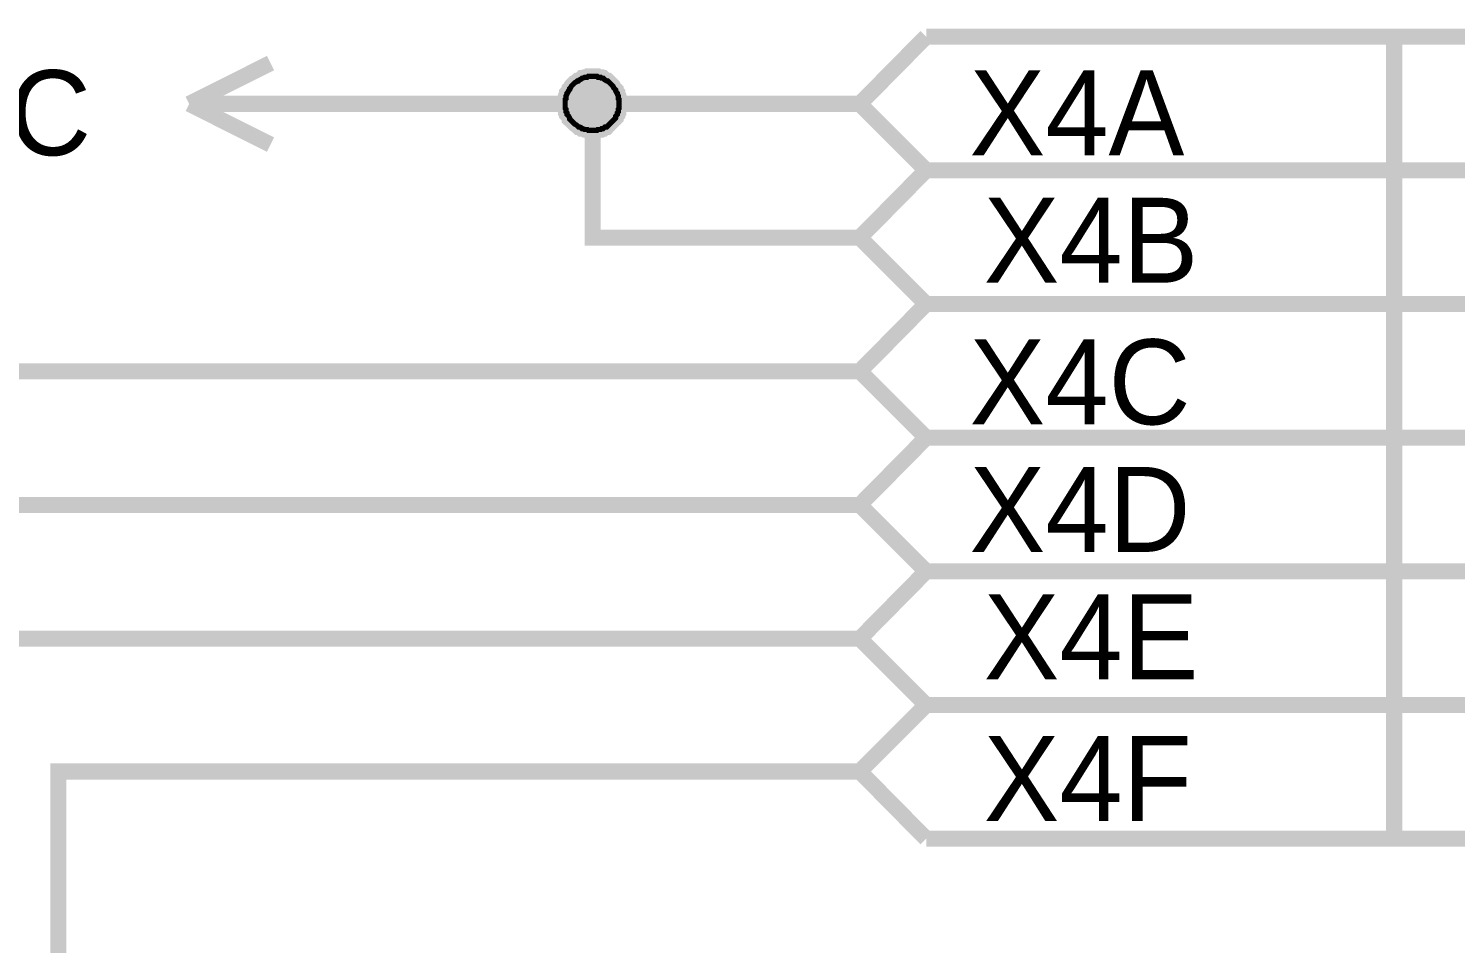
# Model space of a CAD drawing. Header units: millimetres. Extents: x 0 to 420, y 0 to 297.
# Drawn here: x 166.98 to 193.67, y 211.78 to 228.89 of the extents above; entities that cross this region are included whole.
import ezdxf

# ---------------------------------------------------------------- set-up
doc = ezdxf.new("R2010")
doc.units = ezdxf.units.MM
doc.layers.add('Sheet', color=255, linetype='Continuous')

msp = doc.modelspace()

# ---------------------------------------------------------------- linework, layer by layer
at = {"layer": 'Sheet'}
for points, const_width in [([(182.525, 227.486), (183.767, 228.744)], 0.3), ([(183.767, 228.744), (208.759, 228.744)], 0.3), ([(192.522, 228.744), (192.522, 226.244)], 0.3), ([(169.98, 227.486), (171.502, 228.248)], 0.3), ([(177.014, 227.486), (177.014, 227.519), (177.014, 227.536), (177.014, 227.569), (177.03, 227.585), (177.03, 227.618), (177.03, 227.635), (177.047, 227.668), (177.047, 227.685), (177.063, 227.701), (177.08, 227.734), (177.096, 227.751), (177.096, 227.767), (177.113, 227.784), (177.13, 227.817), (177.146, 227.834), (177.163, 227.85), (177.179, 227.867), (177.196, 227.883), (177.229, 227.9), (177.245, 227.916), (177.262, 227.916), (177.279, 227.933), (177.312, 227.949), (177.328, 227.966), (177.345, 227.966), (177.378, 227.983), (177.394, 227.983), (177.427, 227.983), (177.444, 227.999), (177.477, 227.999), (177.494, 227.999), (177.527, 227.999)], 0.3), ([(177.014, 227.486), (177.014, 227.519), (177.014, 227.536), (177.014, 227.569), (177.03, 227.585), (177.03, 227.618), (177.03, 227.635), (177.047, 227.668), (177.047, 227.685), (177.063, 227.701), (177.08, 227.734), (177.096, 227.751), (177.096, 227.767), (177.113, 227.784), (177.13, 227.817), (177.146, 227.834), (177.163, 227.85), (177.179, 227.867), (177.196, 227.883), (177.229, 227.9), (177.245, 227.916), (177.262, 227.916), (177.279, 227.933), (177.312, 227.949), (177.328, 227.966), (177.345, 227.966), (177.378, 227.983), (177.394, 227.983), (177.427, 227.983), (177.444, 227.999), (177.477, 227.999), (177.494, 227.999), (177.527, 227.999)], 0.3), ([(177.014, 227.486), (177.014, 227.519), (177.014, 227.536), (177.014, 227.569), (177.03, 227.585), (177.03, 227.618), (177.03, 227.635), (177.047, 227.668), (177.047, 227.685), (177.063, 227.701), (177.08, 227.734), (177.096, 227.751), (177.096, 227.767), (177.113, 227.784), (177.13, 227.817), (177.146, 227.834), (177.163, 227.85), (177.179, 227.867), (177.196, 227.883), (177.229, 227.9), (177.245, 227.916), (177.262, 227.916), (177.279, 227.933), (177.312, 227.949), (177.328, 227.966), (177.345, 227.966), (177.378, 227.983), (177.394, 227.983), (177.427, 227.983), (177.444, 227.999), (177.477, 227.999), (177.494, 227.999), (177.527, 227.999)], 0.3), ([(177.014, 227.486), (177.014, 227.519), (177.014, 227.536), (177.014, 227.569), (177.03, 227.585), (177.03, 227.618), (177.03, 227.635), (177.047, 227.668), (177.047, 227.685), (177.063, 227.701), (177.08, 227.734), (177.096, 227.751), (177.096, 227.767), (177.113, 227.784), (177.13, 227.817), (177.146, 227.834), (177.163, 227.85), (177.179, 227.867), (177.196, 227.883), (177.229, 227.9), (177.245, 227.916), (177.262, 227.916), (177.279, 227.933), (177.312, 227.949), (177.328, 227.966), (177.345, 227.966), (177.378, 227.983), (177.394, 227.983), (177.427, 227.983), (177.444, 227.999), (177.477, 227.999), (177.494, 227.999), (177.527, 227.999)], 0.3), ([(177.014, 227.486), (177.014, 227.519), (177.014, 227.536), (177.014, 227.569), (177.03, 227.585), (177.03, 227.618), (177.03, 227.635), (177.047, 227.668), (177.047, 227.685), (177.063, 227.701), (177.08, 227.734), (177.096, 227.751), (177.096, 227.767), (177.113, 227.784), (177.13, 227.817), (177.146, 227.834), (177.163, 227.85), (177.179, 227.867), (177.196, 227.883), (177.229, 227.9), (177.245, 227.916), (177.262, 227.916), (177.279, 227.933), (177.312, 227.949), (177.328, 227.966), (177.345, 227.966), (177.378, 227.983), (177.394, 227.983), (177.427, 227.983), (177.444, 227.999), (177.477, 227.999), (177.494, 227.999), (177.527, 227.999)], 0.0991), ([(177.014, 227.486), (177.014, 227.519), (177.014, 227.536), (177.014, 227.569), (177.03, 227.585), (177.03, 227.618), (177.03, 227.635), (177.047, 227.668), (177.047, 227.685), (177.063, 227.701), (177.08, 227.734), (177.096, 227.751), (177.096, 227.767), (177.113, 227.784), (177.13, 227.817), (177.146, 227.834), (177.163, 227.85), (177.179, 227.867), (177.196, 227.883), (177.229, 227.9), (177.245, 227.916), (177.262, 227.916), (177.279, 227.933), (177.312, 227.949), (177.328, 227.966), (177.345, 227.966), (177.378, 227.983), (177.394, 227.983), (177.427, 227.983), (177.444, 227.999), (177.477, 227.999), (177.494, 227.999), (177.527, 227.999)], 0.0991), ([(177.014, 227.486), (177.014, 227.519), (177.014, 227.536), (177.014, 227.569), (177.03, 227.585), (177.03, 227.618), (177.03, 227.635), (177.047, 227.668), (177.047, 227.685), (177.063, 227.701), (177.08, 227.734), (177.096, 227.751), (177.096, 227.767), (177.113, 227.784), (177.13, 227.817), (177.146, 227.834), (177.163, 227.85), (177.179, 227.867), (177.196, 227.883), (177.229, 227.9), (177.245, 227.916), (177.262, 227.916), (177.279, 227.933), (177.312, 227.949), (177.328, 227.966), (177.345, 227.966), (177.378, 227.983), (177.394, 227.983), (177.427, 227.983), (177.444, 227.999), (177.477, 227.999), (177.494, 227.999), (177.527, 227.999)], 0.0991), ([(177.014, 227.486), (177.014, 227.519), (177.014, 227.536), (177.014, 227.569), (177.03, 227.585), (177.03, 227.618), (177.03, 227.635), (177.047, 227.668), (177.047, 227.685), (177.063, 227.701), (177.08, 227.734), (177.096, 227.751), (177.096, 227.767), (177.113, 227.784), (177.13, 227.817), (177.146, 227.834), (177.163, 227.85), (177.179, 227.867), (177.196, 227.883), (177.229, 227.9), (177.245, 227.916), (177.262, 227.916), (177.279, 227.933), (177.312, 227.949), (177.328, 227.966), (177.345, 227.966), (177.378, 227.983), (177.394, 227.983), (177.427, 227.983), (177.444, 227.999), (177.477, 227.999), (177.494, 227.999), (177.527, 227.999)], 0.0991), ([(177.527, 227.999), (177.527, 227.999)], 0.3), ([(177.527, 227.999), (177.56, 227.999), (177.576, 227.999), (177.61, 227.999), (177.626, 227.983), (177.659, 227.983), (177.676, 227.983), (177.692, 227.966), (177.725, 227.966), (177.742, 227.949), (177.759, 227.933), (177.792, 227.916), (177.808, 227.916), (177.825, 227.9), (177.841, 227.883), (177.858, 227.867), (177.874, 227.85), (177.891, 227.834), (177.907, 227.817), (177.924, 227.784), (177.941, 227.767), (177.957, 227.751), (177.957, 227.734), (177.974, 227.701), (177.99, 227.685), (177.99, 227.668), (178.007, 227.635), (178.007, 227.618), (178.007, 227.585), (178.023, 227.569), (178.023, 227.536), (178.023, 227.519), (178.023, 227.486)], 0.3), ([(177.527, 227.999), (177.527, 227.999)], 0.3), ([(177.527, 227.999), (177.56, 227.999), (177.576, 227.999), (177.61, 227.999), (177.626, 227.983), (177.659, 227.983), (177.676, 227.983), (177.692, 227.966), (177.725, 227.966), (177.742, 227.949), (177.759, 227.933), (177.792, 227.916), (177.808, 227.916), (177.825, 227.9), (177.841, 227.883), (177.858, 227.867), (177.874, 227.85), (177.891, 227.834), (177.907, 227.817), (177.924, 227.784), (177.941, 227.767), (177.957, 227.751), (177.957, 227.734), (177.974, 227.701), (177.99, 227.685), (177.99, 227.668), (178.007, 227.635), (178.007, 227.618), (178.007, 227.585), (178.023, 227.569), (178.023, 227.536), (178.023, 227.519), (178.023, 227.486)], 0.3), ([(177.527, 227.999), (177.527, 227.999)], 0.3), ([(177.527, 227.999), (177.56, 227.999), (177.576, 227.999), (177.61, 227.999), (177.626, 227.983), (177.659, 227.983), (177.676, 227.983), (177.692, 227.966), (177.725, 227.966), (177.742, 227.949), (177.759, 227.933), (177.792, 227.916), (177.808, 227.916), (177.825, 227.9), (177.841, 227.883), (177.858, 227.867), (177.874, 227.85), (177.891, 227.834), (177.907, 227.817), (177.924, 227.784), (177.941, 227.767), (177.957, 227.751), (177.957, 227.734), (177.974, 227.701), (177.99, 227.685), (177.99, 227.668), (178.007, 227.635), (178.007, 227.618), (178.007, 227.585), (178.023, 227.569), (178.023, 227.536), (178.023, 227.519), (178.023, 227.486)], 0.3), ([(177.527, 227.999), (177.527, 227.999)], 0.3), ([(177.527, 227.999), (177.56, 227.999), (177.576, 227.999), (177.61, 227.999), (177.626, 227.983), (177.659, 227.983), (177.676, 227.983), (177.692, 227.966), (177.725, 227.966), (177.742, 227.949), (177.759, 227.933), (177.792, 227.916), (177.808, 227.916), (177.825, 227.9), (177.841, 227.883), (177.858, 227.867), (177.874, 227.85), (177.891, 227.834), (177.907, 227.817), (177.924, 227.784), (177.941, 227.767), (177.957, 227.751), (177.957, 227.734), (177.974, 227.701), (177.99, 227.685), (177.99, 227.668), (178.007, 227.635), (178.007, 227.618), (178.007, 227.585), (178.023, 227.569), (178.023, 227.536), (178.023, 227.519), (178.023, 227.486)], 0.3), ([(177.527, 227.999), (177.527, 227.999)], 0.0991), ([(177.527, 227.999), (177.56, 227.999), (177.576, 227.999), (177.61, 227.999), (177.626, 227.983), (177.659, 227.983), (177.676, 227.983), (177.692, 227.966), (177.725, 227.966), (177.742, 227.949), (177.759, 227.933), (177.792, 227.916), (177.808, 227.916), (177.825, 227.9), (177.841, 227.883), (177.858, 227.867), (177.874, 227.85), (177.891, 227.834), (177.907, 227.817), (177.924, 227.784), (177.941, 227.767), (177.957, 227.751), (177.957, 227.734), (177.974, 227.701), (177.99, 227.685), (177.99, 227.668), (178.007, 227.635), (178.007, 227.618), (178.007, 227.585), (178.023, 227.569), (178.023, 227.536), (178.023, 227.519), (178.023, 227.486)], 0.0991), ([(177.527, 227.999), (177.527, 227.999)], 0.0991), ([(177.527, 227.999), (177.56, 227.999), (177.576, 227.999), (177.61, 227.999), (177.626, 227.983), (177.659, 227.983), (177.676, 227.983), (177.692, 227.966), (177.725, 227.966), (177.742, 227.949), (177.759, 227.933), (177.792, 227.916), (177.808, 227.916), (177.825, 227.9), (177.841, 227.883), (177.858, 227.867), (177.874, 227.85), (177.891, 227.834), (177.907, 227.817), (177.924, 227.784), (177.941, 227.767), (177.957, 227.751), (177.957, 227.734), (177.974, 227.701), (177.99, 227.685), (177.99, 227.668), (178.007, 227.635), (178.007, 227.618), (178.007, 227.585), (178.023, 227.569), (178.023, 227.536), (178.023, 227.519), (178.023, 227.486)], 0.0991), ([(177.527, 227.999), (177.527, 227.999)], 0.0991), ([(177.527, 227.999), (177.56, 227.999), (177.576, 227.999), (177.61, 227.999), (177.626, 227.983), (177.659, 227.983), (177.676, 227.983), (177.692, 227.966), (177.725, 227.966), (177.742, 227.949), (177.759, 227.933), (177.792, 227.916), (177.808, 227.916), (177.825, 227.9), (177.841, 227.883), (177.858, 227.867), (177.874, 227.85), (177.891, 227.834), (177.907, 227.817), (177.924, 227.784), (177.941, 227.767), (177.957, 227.751), (177.957, 227.734), (177.974, 227.701), (177.99, 227.685), (177.99, 227.668), (178.007, 227.635), (178.007, 227.618), (178.007, 227.585), (178.023, 227.569), (178.023, 227.536), (178.023, 227.519), (178.023, 227.486)], 0.0991), ([(177.527, 227.999), (177.527, 227.999)], 0.0991), ([(177.527, 227.999), (177.56, 227.999), (177.576, 227.999), (177.61, 227.999), (177.626, 227.983), (177.659, 227.983), (177.676, 227.983), (177.692, 227.966), (177.725, 227.966), (177.742, 227.949), (177.759, 227.933), (177.792, 227.916), (177.808, 227.916), (177.825, 227.9), (177.841, 227.883), (177.858, 227.867), (177.874, 227.85), (177.891, 227.834), (177.907, 227.817), (177.924, 227.784), (177.941, 227.767), (177.957, 227.751), (177.957, 227.734), (177.974, 227.701), (177.99, 227.685), (177.99, 227.668), (178.007, 227.635), (178.007, 227.618), (178.007, 227.585), (178.023, 227.569), (178.023, 227.536), (178.023, 227.519), (178.023, 227.486)], 0.0991), ([(169.98, 227.486), (171.502, 226.724)], 0.3), ([(172.528, 227.486), (169.98, 227.486)], 0.3), ([(180.026, 224.985), (177.527, 224.985), (177.527, 227.486), (172.528, 227.486)], 0.3), ([(177.527, 226.989), (177.494, 226.989), (177.477, 226.989), (177.444, 226.989), (177.427, 227.006), (177.394, 227.006), (177.378, 227.006), (177.345, 227.022), (177.328, 227.022), (177.312, 227.039), (177.279, 227.055), (177.262, 227.055), (177.245, 227.072), (177.229, 227.088), (177.196, 227.105), (177.179, 227.122), (177.163, 227.138), (177.146, 227.155), (177.13, 227.171), (177.113, 227.188), (177.096, 227.204), (177.096, 227.221), (177.08, 227.254), (177.063, 227.271), (177.047, 227.287), (177.047, 227.32), (177.03, 227.337), (177.03, 227.353), (177.03, 227.386), (177.014, 227.403), (177.014, 227.436), (177.014, 227.453), (177.014, 227.486)], 0.3), ([(177.014, 227.486), (177.014, 227.486)], 0.3), ([(177.527, 226.989), (177.494, 226.989), (177.477, 226.989), (177.444, 226.989), (177.427, 227.006), (177.394, 227.006), (177.378, 227.006), (177.345, 227.022), (177.328, 227.022), (177.312, 227.039), (177.279, 227.055), (177.262, 227.055), (177.245, 227.072), (177.229, 227.088), (177.196, 227.105), (177.179, 227.122), (177.163, 227.138), (177.146, 227.155), (177.13, 227.171), (177.113, 227.188), (177.096, 227.204), (177.096, 227.221), (177.08, 227.254), (177.063, 227.271), (177.047, 227.287), (177.047, 227.32), (177.03, 227.337), (177.03, 227.353), (177.03, 227.386), (177.014, 227.403), (177.014, 227.436), (177.014, 227.453), (177.014, 227.486)], 0.3), ([(177.014, 227.486), (177.014, 227.486)], 0.3), ([(177.527, 226.989), (177.494, 226.989), (177.477, 226.989), (177.444, 226.989), (177.427, 227.006), (177.394, 227.006), (177.378, 227.006), (177.345, 227.022), (177.328, 227.022), (177.312, 227.039), (177.279, 227.055), (177.262, 227.055), (177.245, 227.072), (177.229, 227.088), (177.196, 227.105), (177.179, 227.122), (177.163, 227.138), (177.146, 227.155), (177.13, 227.171), (177.113, 227.188), (177.096, 227.204), (177.096, 227.221), (177.08, 227.254), (177.063, 227.271), (177.047, 227.287), (177.047, 227.32), (177.03, 227.337), (177.03, 227.353), (177.03, 227.386), (177.014, 227.403), (177.014, 227.436), (177.014, 227.453), (177.014, 227.486)], 0.3), ([(177.014, 227.486), (177.014, 227.486)], 0.3), ([(177.527, 226.989), (177.494, 226.989), (177.477, 226.989), (177.444, 226.989), (177.427, 227.006), (177.394, 227.006), (177.378, 227.006), (177.345, 227.022), (177.328, 227.022), (177.312, 227.039), (177.279, 227.055), (177.262, 227.055), (177.245, 227.072), (177.229, 227.088), (177.196, 227.105), (177.179, 227.122), (177.163, 227.138), (177.146, 227.155), (177.13, 227.171), (177.113, 227.188), (177.096, 227.204), (177.096, 227.221), (177.08, 227.254), (177.063, 227.271), (177.047, 227.287), (177.047, 227.32), (177.03, 227.337), (177.03, 227.353), (177.03, 227.386), (177.014, 227.403), (177.014, 227.436), (177.014, 227.453), (177.014, 227.486)], 0.3), ([(177.014, 227.486), (177.014, 227.486)], 0.3), ([(177.527, 226.989), (177.494, 226.989), (177.477, 226.989), (177.444, 226.989), (177.427, 227.006), (177.394, 227.006), (177.378, 227.006), (177.345, 227.022), (177.328, 227.022), (177.312, 227.039), (177.279, 227.055), (177.262, 227.055), (177.245, 227.072), (177.229, 227.088), (177.196, 227.105), (177.179, 227.122), (177.163, 227.138), (177.146, 227.155), (177.13, 227.171), (177.113, 227.188), (177.096, 227.204), (177.096, 227.221), (177.08, 227.254), (177.063, 227.271), (177.047, 227.287), (177.047, 227.32), (177.03, 227.337), (177.03, 227.353), (177.03, 227.386), (177.014, 227.403), (177.014, 227.436), (177.014, 227.453), (177.014, 227.486)], 0.0991), ([(177.014, 227.486), (177.014, 227.486)], 0.0991), ([(177.527, 226.989), (177.494, 226.989), (177.477, 226.989), (177.444, 226.989), (177.427, 227.006), (177.394, 227.006), (177.378, 227.006), (177.345, 227.022), (177.328, 227.022), (177.312, 227.039), (177.279, 227.055), (177.262, 227.055), (177.245, 227.072), (177.229, 227.088), (177.196, 227.105), (177.179, 227.122), (177.163, 227.138), (177.146, 227.155), (177.13, 227.171), (177.113, 227.188), (177.096, 227.204), (177.096, 227.221), (177.08, 227.254), (177.063, 227.271), (177.047, 227.287), (177.047, 227.32), (177.03, 227.337), (177.03, 227.353), (177.03, 227.386), (177.014, 227.403), (177.014, 227.436), (177.014, 227.453), (177.014, 227.486)], 0.0991), ([(177.014, 227.486), (177.014, 227.486)], 0.0991), ([(177.527, 226.989), (177.494, 226.989), (177.477, 226.989), (177.444, 226.989), (177.427, 227.006), (177.394, 227.006), (177.378, 227.006), (177.345, 227.022), (177.328, 227.022), (177.312, 227.039), (177.279, 227.055), (177.262, 227.055), (177.245, 227.072), (177.229, 227.088), (177.196, 227.105), (177.179, 227.122), (177.163, 227.138), (177.146, 227.155), (177.13, 227.171), (177.113, 227.188), (177.096, 227.204), (177.096, 227.221), (177.08, 227.254), (177.063, 227.271), (177.047, 227.287), (177.047, 227.32), (177.03, 227.337), (177.03, 227.353), (177.03, 227.386), (177.014, 227.403), (177.014, 227.436), (177.014, 227.453), (177.014, 227.486)], 0.0991), ([(177.014, 227.486), (177.014, 227.486)], 0.0991), ([(177.527, 226.989), (177.494, 226.989), (177.477, 226.989), (177.444, 226.989), (177.427, 227.006), (177.394, 227.006), (177.378, 227.006), (177.345, 227.022), (177.328, 227.022), (177.312, 227.039), (177.279, 227.055), (177.262, 227.055), (177.245, 227.072), (177.229, 227.088), (177.196, 227.105), (177.179, 227.122), (177.163, 227.138), (177.146, 227.155), (177.13, 227.171), (177.113, 227.188), (177.096, 227.204), (177.096, 227.221), (177.08, 227.254), (177.063, 227.271), (177.047, 227.287), (177.047, 227.32), (177.03, 227.337), (177.03, 227.353), (177.03, 227.386), (177.014, 227.403), (177.014, 227.436), (177.014, 227.453), (177.014, 227.486)], 0.0991), ([(177.014, 227.486), (177.014, 227.486)], 0.0991), ([(180.026, 227.486), (177.527, 227.486)], 0.3), ([(178.023, 227.486), (178.023, 227.453), (178.023, 227.436), (178.023, 227.403), (178.007, 227.386), (178.007, 227.353), (178.007, 227.337), (177.99, 227.32), (177.99, 227.287), (177.974, 227.271), (177.957, 227.254), (177.957, 227.221), (177.941, 227.204), (177.924, 227.188), (177.907, 227.171), (177.891, 227.155), (177.874, 227.138), (177.858, 227.122), (177.841, 227.105), (177.825, 227.088), (177.808, 227.072), (177.792, 227.055), (177.759, 227.055), (177.742, 227.039), (177.725, 227.022), (177.692, 227.022), (177.676, 227.006), (177.659, 227.006), (177.626, 227.006), (177.61, 226.989), (177.576, 226.989), (177.56, 226.989), (177.527, 226.989)], 0.3), ([(178.023, 227.486), (178.023, 227.453), (178.023, 227.436), (178.023, 227.403), (178.007, 227.386), (178.007, 227.353), (178.007, 227.337), (177.99, 227.32), (177.99, 227.287), (177.974, 227.271), (177.957, 227.254), (177.957, 227.221), (177.941, 227.204), (177.924, 227.188), (177.907, 227.171), (177.891, 227.155), (177.874, 227.138), (177.858, 227.122), (177.841, 227.105), (177.825, 227.088), (177.808, 227.072), (177.792, 227.055), (177.759, 227.055), (177.742, 227.039), (177.725, 227.022), (177.692, 227.022), (177.676, 227.006), (177.659, 227.006), (177.626, 227.006), (177.61, 226.989), (177.576, 226.989), (177.56, 226.989), (177.527, 226.989)], 0.3), ([(178.023, 227.486), (178.023, 227.453), (178.023, 227.436), (178.023, 227.403), (178.007, 227.386), (178.007, 227.353), (178.007, 227.337), (177.99, 227.32), (177.99, 227.287), (177.974, 227.271), (177.957, 227.254), (177.957, 227.221), (177.941, 227.204), (177.924, 227.188), (177.907, 227.171), (177.891, 227.155), (177.874, 227.138), (177.858, 227.122), (177.841, 227.105), (177.825, 227.088), (177.808, 227.072), (177.792, 227.055), (177.759, 227.055), (177.742, 227.039), (177.725, 227.022), (177.692, 227.022), (177.676, 227.006), (177.659, 227.006), (177.626, 227.006), (177.61, 226.989), (177.576, 226.989), (177.56, 226.989), (177.527, 226.989)], 0.3), ([(178.023, 227.486), (178.023, 227.453), (178.023, 227.436), (178.023, 227.403), (178.007, 227.386), (178.007, 227.353), (178.007, 227.337), (177.99, 227.32), (177.99, 227.287), (177.974, 227.271), (177.957, 227.254), (177.957, 227.221), (177.941, 227.204), (177.924, 227.188), (177.907, 227.171), (177.891, 227.155), (177.874, 227.138), (177.858, 227.122), (177.841, 227.105), (177.825, 227.088), (177.808, 227.072), (177.792, 227.055), (177.759, 227.055), (177.742, 227.039), (177.725, 227.022), (177.692, 227.022), (177.676, 227.006), (177.659, 227.006), (177.626, 227.006), (177.61, 226.989), (177.576, 226.989), (177.56, 226.989), (177.527, 226.989)], 0.3), ([(178.023, 227.486), (178.023, 227.453), (178.023, 227.436), (178.023, 227.403), (178.007, 227.386), (178.007, 227.353), (178.007, 227.337), (177.99, 227.32), (177.99, 227.287), (177.974, 227.271), (177.957, 227.254), (177.957, 227.221), (177.941, 227.204), (177.924, 227.188), (177.907, 227.171), (177.891, 227.155), (177.874, 227.138), (177.858, 227.122), (177.841, 227.105), (177.825, 227.088), (177.808, 227.072), (177.792, 227.055), (177.759, 227.055), (177.742, 227.039), (177.725, 227.022), (177.692, 227.022), (177.676, 227.006), (177.659, 227.006), (177.626, 227.006), (177.61, 226.989), (177.576, 226.989), (177.56, 226.989), (177.527, 226.989)], 0.0991), ([(178.023, 227.486), (178.023, 227.453), (178.023, 227.436), (178.023, 227.403), (178.007, 227.386), (178.007, 227.353), (178.007, 227.337), (177.99, 227.32), (177.99, 227.287), (177.974, 227.271), (177.957, 227.254), (177.957, 227.221), (177.941, 227.204), (177.924, 227.188), (177.907, 227.171), (177.891, 227.155), (177.874, 227.138), (177.858, 227.122), (177.841, 227.105), (177.825, 227.088), (177.808, 227.072), (177.792, 227.055), (177.759, 227.055), (177.742, 227.039), (177.725, 227.022), (177.692, 227.022), (177.676, 227.006), (177.659, 227.006), (177.626, 227.006), (177.61, 226.989), (177.576, 226.989), (177.56, 226.989), (177.527, 226.989)], 0.0991), ([(178.023, 227.486), (178.023, 227.453), (178.023, 227.436), (178.023, 227.403), (178.007, 227.386), (178.007, 227.353), (178.007, 227.337), (177.99, 227.32), (177.99, 227.287), (177.974, 227.271), (177.957, 227.254), (177.957, 227.221), (177.941, 227.204), (177.924, 227.188), (177.907, 227.171), (177.891, 227.155), (177.874, 227.138), (177.858, 227.122), (177.841, 227.105), (177.825, 227.088), (177.808, 227.072), (177.792, 227.055), (177.759, 227.055), (177.742, 227.039), (177.725, 227.022), (177.692, 227.022), (177.676, 227.006), (177.659, 227.006), (177.626, 227.006), (177.61, 226.989), (177.576, 226.989), (177.56, 226.989), (177.527, 226.989)], 0.0991), ([(178.023, 227.486), (178.023, 227.453), (178.023, 227.436), (178.023, 227.403), (178.007, 227.386), (178.007, 227.353), (178.007, 227.337), (177.99, 227.32), (177.99, 227.287), (177.974, 227.271), (177.957, 227.254), (177.957, 227.221), (177.941, 227.204), (177.924, 227.188), (177.907, 227.171), (177.891, 227.155), (177.874, 227.138), (177.858, 227.122), (177.841, 227.105), (177.825, 227.088), (177.808, 227.072), (177.792, 227.055), (177.759, 227.055), (177.742, 227.039), (177.725, 227.022), (177.692, 227.022), (177.676, 227.006), (177.659, 227.006), (177.626, 227.006), (177.61, 226.989), (177.576, 226.989), (177.56, 226.989), (177.527, 226.989)], 0.0991), ([(178.023, 227.486), (178.023, 227.486), (178.023, 227.486), (178.023, 227.486), (178.023, 227.486), (178.023, 227.486), (178.023, 227.486), (178.023, 227.486), (178.023, 227.486), (178.023, 227.486), (178.023, 227.486), (178.023, 227.486), (178.023, 227.486), (178.023, 227.486), (178.023, 227.486), (178.023, 227.486), (178.023, 227.486), (178.023, 227.486), (178.023, 227.486), (178.023, 227.486), (178.023, 227.486), (178.023, 227.486), (178.023, 227.486), (178.023, 227.486), (178.023, 227.486), (178.023, 227.486), (178.023, 227.486), (178.023, 227.486), (178.023, 227.486), (178.023, 227.486), (178.023, 227.486), (178.023, 227.486), (178.023, 227.486)], 0.3), ([(178.023, 227.486), (178.023, 227.486)], 0.3), ([(178.023, 227.486), (178.023, 227.486), (178.023, 227.486), (178.023, 227.486), (178.023, 227.486), (178.023, 227.486), (178.023, 227.486), (178.023, 227.486), (178.023, 227.486), (178.023, 227.486), (178.023, 227.486), (178.023, 227.486), (178.023, 227.486), (178.023, 227.486), (178.023, 227.486), (178.023, 227.486), (178.023, 227.486), (178.023, 227.486), (178.023, 227.486), (178.023, 227.486), (178.023, 227.486), (178.023, 227.486), (178.023, 227.486), (178.023, 227.486), (178.023, 227.486), (178.023, 227.486), (178.023, 227.486), (178.023, 227.486), (178.023, 227.486), (178.023, 227.486), (178.023, 227.486), (178.023, 227.486), (178.023, 227.486)], 0.3), ([(178.023, 227.486), (178.023, 227.486)], 0.3), ([(178.023, 227.486), (178.023, 227.486), (178.023, 227.486), (178.023, 227.486), (178.023, 227.486), (178.023, 227.486), (178.023, 227.486), (178.023, 227.486), (178.023, 227.486), (178.023, 227.486), (178.023, 227.486), (178.023, 227.486), (178.023, 227.486), (178.023, 227.486), (178.023, 227.486), (178.023, 227.486), (178.023, 227.486), (178.023, 227.486), (178.023, 227.486), (178.023, 227.486), (178.023, 227.486), (178.023, 227.486), (178.023, 227.486), (178.023, 227.486), (178.023, 227.486), (178.023, 227.486), (178.023, 227.486), (178.023, 227.486), (178.023, 227.486), (178.023, 227.486), (178.023, 227.486), (178.023, 227.486), (178.023, 227.486)], 0.3), ([(178.023, 227.486), (178.023, 227.486)], 0.3), ([(178.023, 227.486), (178.023, 227.486), (178.023, 227.486), (178.023, 227.486), (178.023, 227.486), (178.023, 227.486), (178.023, 227.486), (178.023, 227.486), (178.023, 227.486), (178.023, 227.486), (178.023, 227.486), (178.023, 227.486), (178.023, 227.486), (178.023, 227.486), (178.023, 227.486), (178.023, 227.486), (178.023, 227.486), (178.023, 227.486), (178.023, 227.486), (178.023, 227.486), (178.023, 227.486), (178.023, 227.486), (178.023, 227.486), (178.023, 227.486), (178.023, 227.486), (178.023, 227.486), (178.023, 227.486), (178.023, 227.486), (178.023, 227.486), (178.023, 227.486), (178.023, 227.486), (178.023, 227.486), (178.023, 227.486)], 0.3), ([(178.023, 227.486), (178.023, 227.486)], 0.3), ([(178.023, 227.486), (178.023, 227.486), (178.023, 227.486), (178.023, 227.486), (178.023, 227.486), (178.023, 227.486), (178.023, 227.486), (178.023, 227.486), (178.023, 227.486), (178.023, 227.486), (178.023, 227.486), (178.023, 227.486), (178.023, 227.486), (178.023, 227.486), (178.023, 227.486), (178.023, 227.486), (178.023, 227.486), (178.023, 227.486), (178.023, 227.486), (178.023, 227.486), (178.023, 227.486), (178.023, 227.486), (178.023, 227.486), (178.023, 227.486), (178.023, 227.486), (178.023, 227.486), (178.023, 227.486), (178.023, 227.486), (178.023, 227.486), (178.023, 227.486), (178.023, 227.486), (178.023, 227.486), (178.023, 227.486)], 0.0991), ([(178.023, 227.486), (178.023, 227.486)], 0.0991), ([(178.023, 227.486), (178.023, 227.486), (178.023, 227.486), (178.023, 227.486), (178.023, 227.486), (178.023, 227.486), (178.023, 227.486), (178.023, 227.486), (178.023, 227.486), (178.023, 227.486), (178.023, 227.486), (178.023, 227.486), (178.023, 227.486), (178.023, 227.486), (178.023, 227.486), (178.023, 227.486), (178.023, 227.486), (178.023, 227.486), (178.023, 227.486), (178.023, 227.486), (178.023, 227.486), (178.023, 227.486), (178.023, 227.486), (178.023, 227.486), (178.023, 227.486), (178.023, 227.486), (178.023, 227.486), (178.023, 227.486), (178.023, 227.486), (178.023, 227.486), (178.023, 227.486), (178.023, 227.486), (178.023, 227.486)], 0.0991), ([(178.023, 227.486), (178.023, 227.486)], 0.0991), ([(178.023, 227.486), (178.023, 227.486), (178.023, 227.486), (178.023, 227.486), (178.023, 227.486), (178.023, 227.486), (178.023, 227.486), (178.023, 227.486), (178.023, 227.486), (178.023, 227.486), (178.023, 227.486), (178.023, 227.486), (178.023, 227.486), (178.023, 227.486), (178.023, 227.486), (178.023, 227.486), (178.023, 227.486), (178.023, 227.486), (178.023, 227.486), (178.023, 227.486), (178.023, 227.486), (178.023, 227.486), (178.023, 227.486), (178.023, 227.486), (178.023, 227.486), (178.023, 227.486), (178.023, 227.486), (178.023, 227.486), (178.023, 227.486), (178.023, 227.486), (178.023, 227.486), (178.023, 227.486), (178.023, 227.486)], 0.0991), ([(178.023, 227.486), (178.023, 227.486)], 0.0991), ([(178.023, 227.486), (178.023, 227.486), (178.023, 227.486), (178.023, 227.486), (178.023, 227.486), (178.023, 227.486), (178.023, 227.486), (178.023, 227.486), (178.023, 227.486), (178.023, 227.486), (178.023, 227.486), (178.023, 227.486), (178.023, 227.486), (178.023, 227.486), (178.023, 227.486), (178.023, 227.486), (178.023, 227.486), (178.023, 227.486), (178.023, 227.486), (178.023, 227.486), (178.023, 227.486), (178.023, 227.486), (178.023, 227.486), (178.023, 227.486), (178.023, 227.486), (178.023, 227.486), (178.023, 227.486), (178.023, 227.486), (178.023, 227.486), (178.023, 227.486), (178.023, 227.486), (178.023, 227.486), (178.023, 227.486)], 0.0991), ([(178.023, 227.486), (178.023, 227.486)], 0.0991), ([(182.525, 227.486), (180.026, 227.486)], 0.3), ([(183.767, 226.244), (182.525, 227.486)], 0.3), ([(182.525, 224.985), (183.767, 226.244)], 0.3), ([(208.759, 226.244), (183.767, 226.244)], 0.3), ([(183.767, 226.244), (208.759, 226.244)], 0.3), ([(192.522, 226.244), (192.522, 223.744)], 0.3), ([(182.525, 224.985), (180.026, 224.985)], 0.3), ([(183.767, 223.744), (182.525, 224.985)], 0.3), ([(182.525, 222.485), (183.767, 223.744)], 0.3), ([(208.759, 223.744), (183.767, 223.744)], 0.3), ([(183.767, 223.744), (208.759, 223.744)], 0.3), ([(192.522, 223.744), (192.522, 221.243)], 0.3), ([(180.026, 222.485), (152.535, 222.485), (152.535, 182.495)], 0.3), ([(182.525, 222.485), (180.026, 222.485)], 0.3), ([(183.767, 221.243), (182.525, 222.485)], 0.3), ([(182.525, 219.985), (183.767, 221.243)], 0.3), ([(208.759, 221.243), (183.767, 221.243)], 0.3), ([(183.767, 221.243), (208.759, 221.243)], 0.3), ([(192.522, 221.243), (192.522, 218.743)], 0.3), ([(180.026, 219.985), (157.533, 219.985), (157.533, 182.495)], 0.3), ([(182.525, 219.985), (180.026, 219.985)], 0.3), ([(183.767, 218.743), (182.525, 219.985)], 0.3), ([(182.525, 217.484), (183.767, 218.743)], 0.3), ([(208.759, 218.743), (183.767, 218.743)], 0.3), ([(183.767, 218.743), (208.759, 218.743)], 0.3), ([(192.522, 218.743), (192.522, 216.242)], 0.3), ([(180.026, 217.484), (162.532, 217.484), (162.532, 182.495)], 0.3), ([(182.525, 217.484), (180.026, 217.484)], 0.3), ([(183.767, 216.242), (182.525, 217.484)], 0.3), ([(182.525, 215), (183.767, 216.242)], 0.3), ([(208.759, 216.242), (183.767, 216.242)], 0.3), ([(183.767, 216.242), (208.759, 216.242)], 0.3), ([(192.522, 216.242), (192.522, 213.742)], 0.3), ([(180.026, 215), (167.53, 215), (167.53, 182.495)], 0.3), ([(182.525, 215), (180.026, 215)], 0.3), ([(183.767, 213.742), (182.525, 215)], 0.3), ([(208.759, 213.742), (183.767, 213.742)], 0.3)]:
    msp.add_lwpolyline(points, dxfattribs=dict(at, const_width=const_width))
at = {"layer": 'Sheet', "const_width": 0.508}
msp.add_lwpolyline([(177.246, 227.5, 1), (177.754, 227.5, 1)], format="xyb", close=True, dxfattribs=at)

# ---------------------------------------------------------------- texts
at = {"layer": 'Sheet'}
for s, p in [('VCC', (163.657, 226.525)), ('X4A', (184.578, 226.525)), ('X4B', (184.842, 224.141)), ('X4C', (184.578, 221.492)), ('X4D', (184.578, 219.107)), ('X4E', (184.842, 216.723)), ('X4F', (184.842, 214.073))]:
    msp.add_text(s, height=1.5897, dxfattribs=at).set_placement(p)

doc.saveas('drawing.dxf')
